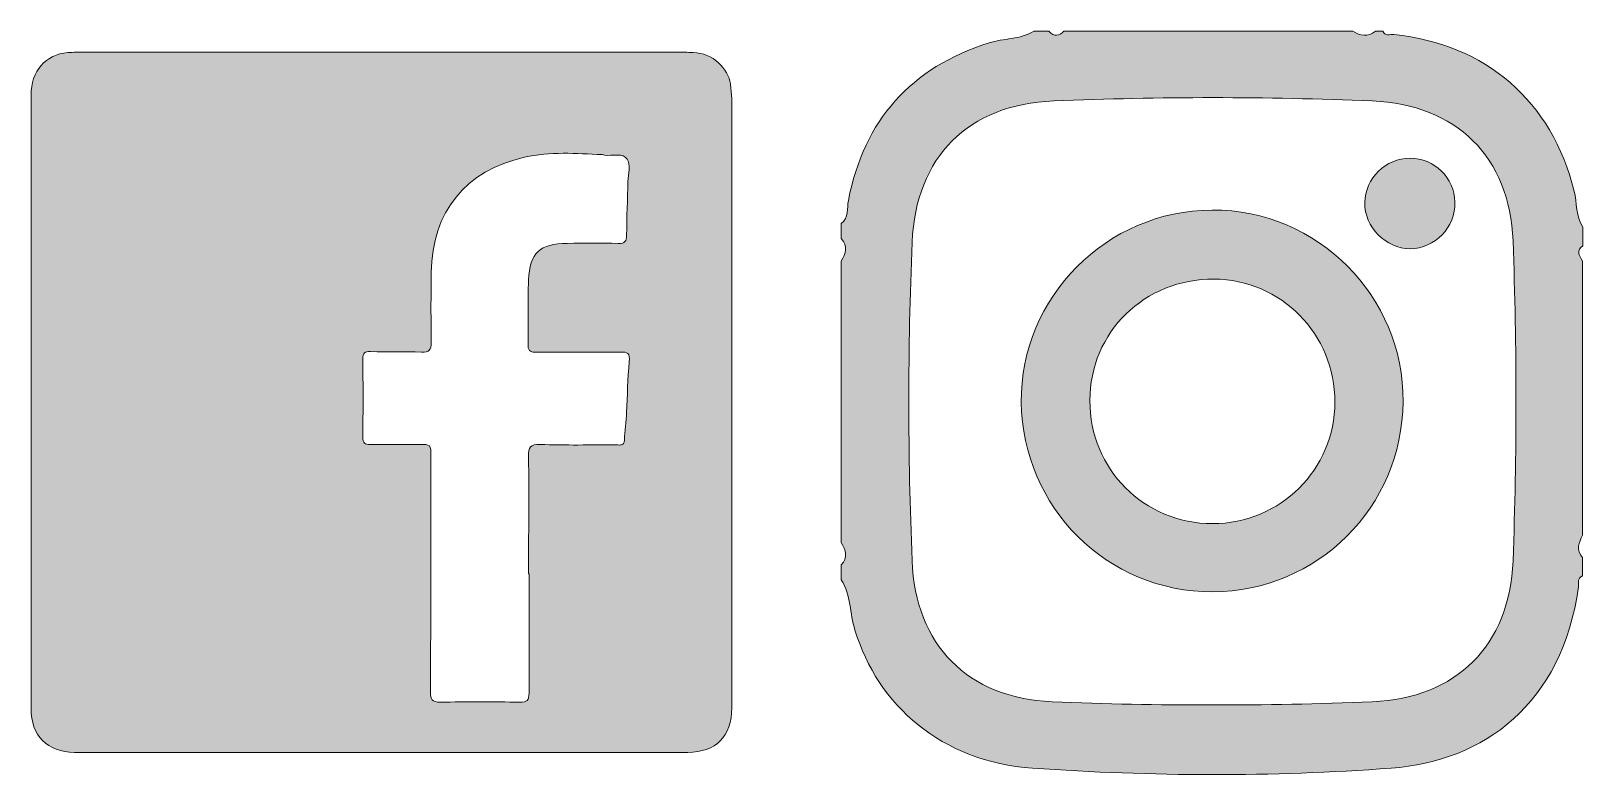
# Model space of a CAD drawing. Header units: inches. Extents: x 0.7 to 11, y 4.6 to 7.
# Drawn here: x 6.132 to 11.032, y 4.644 to 7 of the extents above; entities that cross this region are included whole.
import ezdxf

# ---------------------------------------------------------------- set-up
doc = ezdxf.new("R2010")
doc.units = ezdxf.units.IN
doc.header["$MEASUREMENT"] = 0
doc.layers.add('Layer 1', color=7, linetype='Continuous')

# ---------------------------------------------------------------- blocks, each defined once
blk = doc.blocks.new('block 2')
at = {"layer": 'Layer 1', "true_color": 0xffffff}
h = blk.add_hatch(color=7, dxfattribs=at)
h.dxf.hatch_style = 2
edge = h.paths.add_edge_path()
edge.add_spline(control_points=[(11.0319, 6.3222), (11.0319, 6.3417), (11.0319, 6.3611), (11.0319, 6.3806), (11.0083, 6.4153), (11.0139, 6.4569), (11.0042, 6.4944), (10.9333, 6.7792), (10.7264, 6.9583), (10.4347, 6.9889), (10.4222, 6.9903), (10.4069, 6.9819), (10.4, 7), (10.3917, 7), (10.3847, 7), (10.3764, 7), (10.3528, 6.9792), (10.3292, 6.9847), (10.3056, 7), (10.0014, 7), (9.6972, 7), (9.3931, 7), (9.3778, 6.9847), (9.3625, 6.9792), (9.3458, 7), (9.3306, 7), (9.3153, 7), (9.2986, 7), (9.2556, 6.9722), (9.2028, 6.9778), (9.1569, 6.9625), (8.9097, 6.8847), (8.7625, 6.7194), (8.7125, 6.4653), (8.7083, 6.4403), (8.7139, 6.4111), (8.6903, 6.3917), (8.6903, 6.3764), (8.6903, 6.3611), (8.6903, 6.3444), (8.7111, 6.3208), (8.7056, 6.2972), (8.6903, 6.2736), (8.6903, 5.9778), (8.6903, 5.6806), (8.6903, 5.3847), (8.7056, 5.3611), (8.7111, 5.3375), (8.6903, 5.3139), (8.6903, 5.2986), (8.6903, 5.2833), (8.6903, 5.2667), (8.7208, 5.2181), (8.7167, 5.1611), (8.7333, 5.1083), (8.8056, 4.8708), (9.0056, 4.6931), (9.2944, 4.6722), (9.6708, 4.6458), (10.0486, 4.6444), (10.4264, 4.6722), (10.7208, 4.6944), (10.9653, 4.875), (11.0181, 5.2444), (11.0194, 5.2569), (11.0125, 5.2722), (11.0306, 5.2792), (11.0306, 5.2986), (11.0306, 5.3181), (11.0306, 5.3375), (11.0083, 5.3611), (11.0194, 5.3847), (11.0306, 5.4083), (11.0306, 5.6972), (11.0306, 5.9861), (11.0306, 6.2736), (11.0181, 6.2917), (11.0111, 6.3069), (11.0319, 6.3222)], knot_values=[0, 0, 0, 0, 1, 1, 1, 2, 2, 2, 3, 3, 3, 4, 4, 4, 5, 5, 5, 6, 6, 6, 7, 7, 7, 8, 8, 8, 9, 9, 9, 10, 10, 10, 11, 11, 11, 12, 12, 12, 13, 13, 13, 14, 14, 14, 15, 15, 15, 16, 16, 16, 17, 17, 17, 18, 18, 18, 19, 19, 19, 20, 20, 20, 21, 21, 21, 22, 22, 22, 23, 23, 23, 24, 24, 24, 25, 25, 25, 26, 26, 26, 26], degree=3, periodic=1)
edge = h.paths.add_edge_path()
edge.add_spline(control_points=[(10.8111, 5.3264), (10.8, 5.0597), (10.6333, 4.8931), (10.3667, 4.8819), (10.1972, 4.875), (10.0278, 4.8708), (9.8583, 4.8722), (9.6903, 4.8708), (9.5236, 4.875), (9.3556, 4.8819), (9.0903, 4.8931), (8.9236, 5.0611), (8.9139, 5.3278), (8.9, 5.6625), (8.9, 5.9972), (8.9139, 6.3333), (8.925, 6.6014), (9.0917, 6.7694), (9.3611, 6.7792), (9.6958, 6.7931), (10.0306, 6.7931), (10.3667, 6.7792), (10.6319, 6.7681), (10.8014, 6.6028), (10.8111, 6.3375), (10.8236, 6.0014), (10.8236, 5.6639), (10.8111, 5.3264)], knot_values=[0, 0, 0, 0, 1, 1, 1, 2, 2, 2, 3, 3, 3, 4, 4, 4, 5, 5, 5, 6, 6, 6, 7, 7, 7, 8, 8, 8, 9, 9, 9, 9], degree=3, periodic=1)
h = blk.add_hatch(color=7, dxfattribs=at)
h.dxf.hatch_style = 2
edge = h.paths.add_edge_path()
edge.add_spline(control_points=[(10.4861, 6.5986), (10.4083, 6.5986), (10.3444, 6.5347), (10.3431, 6.4583), (10.3417, 6.3806), (10.4097, 6.3125), (10.4861, 6.3125), (10.5639, 6.3125), (10.6306, 6.3806), (10.6278, 6.4597), (10.6264, 6.5361), (10.5625, 6.5986), (10.4861, 6.5986)], knot_values=[0, 0, 0, 0, 1, 1, 1, 2, 2, 2, 3, 3, 3, 4, 4, 4, 4], degree=3, periodic=1)
h = blk.add_hatch(color=7, dxfattribs=at)
h.dxf.hatch_style = 2
edge = h.paths.add_edge_path()
edge.add_spline(control_points=[(9.8611, 6.4347), (9.5278, 6.4333), (9.2556, 6.1597), (9.2583, 5.8278), (9.2625, 5.4958), (9.5306, 5.2278), (9.8625, 5.2292), (10.1944, 5.2306), (10.4611, 5.4958), (10.4639, 5.8292), (10.4667, 6.1625), (10.1944, 6.4361), (9.8611, 6.4347)], knot_values=[0, 0, 0, 0, 1, 1, 1, 2, 2, 2, 3, 3, 3, 4, 4, 4, 4], degree=3, periodic=1)
edge = h.paths.add_edge_path()
edge.add_spline(control_points=[(9.8625, 5.4444), (9.6458, 5.4444), (9.475, 5.6167), (9.475, 5.8333), (9.475, 6.0486), (9.6486, 6.2181), (9.8667, 6.2167), (10.0792, 6.2153), (10.2486, 6.0431), (10.2486, 5.8278), (10.2486, 5.6167), (10.0764, 5.4444), (9.8625, 5.4444)], knot_values=[0, 0, 0, 0, 1, 1, 1, 2, 2, 2, 3, 3, 3, 4, 4, 4, 4], degree=3, periodic=1)
at = {"layer": 'Layer 1', "lineweight": 0}
for points, knots in [([(11.0319, 6.3222), (11.0319, 6.3417), (11.0319, 6.3611), (11.0319, 6.3806), (11.0083, 6.4153), (11.0139, 6.4569), (11.0042, 6.4944), (10.9333, 6.7792), (10.7264, 6.9583), (10.4347, 6.9889), (10.4222, 6.9903), (10.4069, 6.9819), (10.4, 7), (10.3917, 7), (10.3847, 7), (10.3764, 7), (10.3528, 6.9792), (10.3292, 6.9847), (10.3056, 7), (10.0014, 7), (9.6972, 7), (9.3931, 7), (9.3778, 6.9847), (9.3625, 6.9792), (9.3458, 7), (9.3306, 7), (9.3153, 7), (9.2986, 7), (9.2556, 6.9722), (9.2028, 6.9778), (9.1569, 6.9625), (8.9097, 6.8847), (8.7625, 6.7194), (8.7125, 6.4653), (8.7083, 6.4403), (8.7139, 6.4111), (8.6903, 6.3917), (8.6903, 6.3764), (8.6903, 6.3611), (8.6903, 6.3444), (8.7111, 6.3208), (8.7056, 6.2972), (8.6903, 6.2736), (8.6903, 5.9778), (8.6903, 5.6806), (8.6903, 5.3847), (8.7056, 5.3611), (8.7111, 5.3375), (8.6903, 5.3139), (8.6903, 5.2986), (8.6903, 5.2833), (8.6903, 5.2667), (8.7208, 5.2181), (8.7167, 5.1611), (8.7333, 5.1083), (8.8056, 4.8708), (9.0056, 4.6931), (9.2944, 4.6722), (9.6708, 4.6458), (10.0486, 4.6444), (10.4264, 4.6722), (10.7208, 4.6944), (10.9653, 4.875), (11.0181, 5.2444), (11.0194, 5.2569), (11.0125, 5.2722), (11.0306, 5.2792), (11.0306, 5.2986), (11.0306, 5.3181), (11.0306, 5.3375), (11.0083, 5.3611), (11.0194, 5.3847), (11.0306, 5.4083), (11.0306, 5.6972), (11.0306, 5.9861), (11.0306, 6.2736), (11.0181, 6.2917), (11.0111, 6.3069), (11.0319, 6.3222)], [0, 0, 0, 0, 1, 1, 1, 2, 2, 2, 3, 3, 3, 4, 4, 4, 5, 5, 5, 6, 6, 6, 7, 7, 7, 8, 8, 8, 9, 9, 9, 10, 10, 10, 11, 11, 11, 12, 12, 12, 13, 13, 13, 14, 14, 14, 15, 15, 15, 16, 16, 16, 17, 17, 17, 18, 18, 18, 19, 19, 19, 20, 20, 20, 21, 21, 21, 22, 22, 22, 23, 23, 23, 24, 24, 24, 25, 25, 25, 26, 26, 26, 26]), ([(10.8111, 5.3264), (10.8, 5.0597), (10.6333, 4.8931), (10.3667, 4.8819), (10.1972, 4.875), (10.0278, 4.8708), (9.8583, 4.8722), (9.6903, 4.8708), (9.5236, 4.875), (9.3556, 4.8819), (9.0903, 4.8931), (8.9236, 5.0611), (8.9139, 5.3278), (8.9, 5.6625), (8.9, 5.9972), (8.9139, 6.3333), (8.925, 6.6014), (9.0917, 6.7694), (9.3611, 6.7792), (9.6958, 6.7931), (10.0306, 6.7931), (10.3667, 6.7792), (10.6319, 6.7681), (10.8014, 6.6028), (10.8111, 6.3375), (10.8236, 6.0014), (10.8236, 5.6639), (10.8111, 5.3264)], [0, 0, 0, 0, 1, 1, 1, 2, 2, 2, 3, 3, 3, 4, 4, 4, 5, 5, 5, 6, 6, 6, 7, 7, 7, 8, 8, 8, 9, 9, 9, 9]), ([(10.4861, 6.5986), (10.4083, 6.5986), (10.3444, 6.5347), (10.3431, 6.4583), (10.3417, 6.3806), (10.4097, 6.3125), (10.4861, 6.3125), (10.5639, 6.3125), (10.6306, 6.3806), (10.6278, 6.4597), (10.6264, 6.5361), (10.5625, 6.5986), (10.4861, 6.5986)], [0, 0, 0, 0, 1, 1, 1, 2, 2, 2, 3, 3, 3, 4, 4, 4, 4]), ([(9.8611, 6.4347), (9.5278, 6.4333), (9.2556, 6.1597), (9.2583, 5.8278), (9.2625, 5.4958), (9.5306, 5.2278), (9.8625, 5.2292), (10.1944, 5.2306), (10.4611, 5.4958), (10.4639, 5.8292), (10.4667, 6.1625), (10.1944, 6.4361), (9.8611, 6.4347)], [0, 0, 0, 0, 1, 1, 1, 2, 2, 2, 3, 3, 3, 4, 4, 4, 4]), ([(9.8625, 5.4444), (9.6458, 5.4444), (9.475, 5.6167), (9.475, 5.8333), (9.475, 6.0486), (9.6486, 6.2181), (9.8667, 6.2167), (10.0792, 6.2153), (10.2486, 6.0431), (10.2486, 5.8278), (10.2486, 5.6167), (10.0764, 5.4444), (9.8625, 5.4444)], [0, 0, 0, 0, 1, 1, 1, 2, 2, 2, 3, 3, 3, 4, 4, 4, 4])]:
    blk.add_open_spline(points, degree=3, knots=knots, dxfattribs=at)

msp = doc.modelspace()

# ---------------------------------------------------------------- hatches: boundary and pattern name
at = {"layer": 'Layer 1', "true_color": 0xffffff}
h = msp.add_hatch(color=7, dxfattribs=at)
h.dxf.hatch_style = 2
edge = h.paths.add_edge_path()
edge.add_spline(control_points=[(8.3403, 6.8333), (8.3333, 6.8792), (8.2847, 6.9319), (8.2222, 6.9319), (8.2139, 6.9319), (8.2042, 6.9333), (8.1958, 6.9333), (7.5556, 6.9333), (6.9153, 6.9333), (6.275, 6.9333), (6.2667, 6.9333), (6.2569, 6.9319), (6.2486, 6.9319), (6.1778, 6.9264), (6.1319, 6.8736), (6.1319, 6.7972), (6.1319, 6.1514), (6.1319, 5.5069), (6.1319, 4.8611), (6.1319, 4.775), (6.1833, 4.7222), (6.2694, 4.7222), (6.9153, 4.7222), (7.5597, 4.7222), (8.2056, 4.7222), (8.2944, 4.7222), (8.3444, 4.7736), (8.3444, 4.8625), (8.3444, 5.5042), (8.3444, 6.1472), (8.3444, 6.7889), (8.3431, 6.8042), (8.3417, 6.8194), (8.3403, 6.8333)], knot_values=[0, 0, 0, 0, 1, 1, 1, 2, 2, 2, 3, 3, 3, 4, 4, 4, 5, 5, 5, 6, 6, 6, 7, 7, 7, 8, 8, 8, 9, 9, 9, 10, 10, 10, 11, 11, 11, 11], degree=3, periodic=1)
edge = h.paths.add_edge_path()
edge.add_spline(control_points=[(8.0208, 5.9556), (8.0153, 5.9028), (8.0153, 5.8486), (8.0125, 5.7958), (8.0111, 5.7667), (8.0069, 5.7375), (8.0056, 5.7083), (8.0042, 5.6889), (7.9917, 5.6931), (7.9806, 5.6931), (7.9, 5.6931), (7.8194, 5.6917), (7.7389, 5.6944), (7.7083, 5.6958), (7.7028, 5.6847), (7.7028, 5.6569), (7.7042, 5.5333), (7.7028, 5.4097), (7.7028, 5.2861), (7.7028, 5.2861), (7.7028, 5.2861), (7.7042, 5.2861), (7.7042, 5.1611), (7.7042, 5.0347), (7.7042, 4.9097), (7.7042, 4.8875), (7.6986, 4.8792), (7.675, 4.8806), (7.5917, 4.8819), (7.5069, 4.8819), (7.4236, 4.8806), (7.3986, 4.8806), (7.3931, 4.8889), (7.3931, 4.9125), (7.3944, 5.1611), (7.3944, 5.4083), (7.3944, 5.6569), (7.3944, 5.6944), (7.3944, 5.6944), (7.3556, 5.6944), (7.3056, 5.6944), (7.2542, 5.6944), (7.2042, 5.6944), (7.1861, 5.6944), (7.1792, 5.6986), (7.1792, 5.7181), (7.1806, 5.8), (7.1806, 5.8819), (7.1792, 5.9639), (7.1792, 5.9833), (7.1861, 5.9889), (7.2042, 5.9875), (7.2583, 5.9861), (7.3111, 5.9889), (7.3653, 5.9861), (7.3889, 5.9847), (7.3958, 5.9931), (7.3958, 6.0153), (7.3944, 6.0889), (7.3944, 6.1625), (7.3958, 6.2375), (7.3972, 6.4292), (7.5042, 6.5597), (7.6903, 6.6014), (7.7708, 6.6194), (7.8528, 6.6139), (7.9347, 6.6097), (7.9375, 6.6097), (7.9403, 6.6097), (7.9431, 6.6083), (7.9681, 6.6042), (8.0014, 6.6167), (8.0139, 6.5958), (8.025, 6.5792), (8.0181, 6.5486), (8.0167, 6.525), (8.0153, 6.4681), (8.0125, 6.4125), (8.0125, 6.3556), (8.0125, 6.3361), (8.0069, 6.3292), (7.9861, 6.3292), (7.9319, 6.3306), (7.8792, 6.3306), (7.825, 6.3292), (7.7389, 6.3292), (7.7056, 6.2986), (7.7028, 6.2139), (7.7, 6.1444), (7.7028, 6.0764), (7.7014, 6.0069), (7.7014, 5.9861), (7.7125, 5.9861), (7.7278, 5.9861), (7.8153, 5.9861), (7.9028, 5.9861), (7.9903, 5.9861), (8.0167, 5.9875), (8.0236, 5.9819), (8.0208, 5.9556)], knot_values=[0, 0, 0, 0, 1, 1, 1, 2, 2, 2, 3, 3, 3, 4, 4, 4, 5, 5, 5, 6, 6, 6, 7, 7, 7, 8, 8, 8, 9, 9, 9, 10, 10, 10, 11, 11, 11, 12, 12, 12, 13, 13, 13, 14, 14, 14, 15, 15, 15, 16, 16, 16, 17, 17, 17, 18, 18, 18, 19, 19, 19, 20, 20, 20, 21, 21, 21, 22, 22, 22, 23, 23, 23, 24, 24, 24, 25, 25, 25, 26, 26, 26, 27, 27, 27, 28, 28, 28, 29, 29, 29, 30, 30, 30, 31, 31, 31, 32, 32, 32, 33, 33, 33, 33], degree=3, periodic=1)

# ---------------------------------------------------------------- linework, layer by layer
at = {"layer": 'Layer 1', "lineweight": 0}
for points, knots in [([(8.3403, 6.8333), (8.3333, 6.8792), (8.2847, 6.9319), (8.2222, 6.9319), (8.2139, 6.9319), (8.2042, 6.9333), (8.1958, 6.9333), (7.5556, 6.9333), (6.9153, 6.9333), (6.275, 6.9333), (6.2667, 6.9333), (6.2569, 6.9319), (6.2486, 6.9319), (6.1778, 6.9264), (6.1319, 6.8736), (6.1319, 6.7972), (6.1319, 6.1514), (6.1319, 5.5069), (6.1319, 4.8611), (6.1319, 4.775), (6.1833, 4.7222), (6.2694, 4.7222), (6.9153, 4.7222), (7.5597, 4.7222), (8.2056, 4.7222), (8.2944, 4.7222), (8.3444, 4.7736), (8.3444, 4.8625), (8.3444, 5.5042), (8.3444, 6.1472), (8.3444, 6.7889), (8.3431, 6.8042), (8.3417, 6.8194), (8.3403, 6.8333)], [0, 0, 0, 0, 1, 1, 1, 2, 2, 2, 3, 3, 3, 4, 4, 4, 5, 5, 5, 6, 6, 6, 7, 7, 7, 8, 8, 8, 9, 9, 9, 10, 10, 10, 11, 11, 11, 11]), ([(8.0208, 5.9556), (8.0153, 5.9028), (8.0153, 5.8486), (8.0125, 5.7958), (8.0111, 5.7667), (8.0069, 5.7375), (8.0056, 5.7083), (8.0042, 5.6889), (7.9917, 5.6931), (7.9806, 5.6931), (7.9, 5.6931), (7.8194, 5.6917), (7.7389, 5.6944), (7.7083, 5.6958), (7.7028, 5.6847), (7.7028, 5.6569), (7.7042, 5.5333), (7.7028, 5.4097), (7.7028, 5.2861), (7.7028, 5.2861), (7.7028, 5.2861), (7.7042, 5.2861), (7.7042, 5.1611), (7.7042, 5.0347), (7.7042, 4.9097), (7.7042, 4.8875), (7.6986, 4.8792), (7.675, 4.8806), (7.5917, 4.8819), (7.5069, 4.8819), (7.4236, 4.8806), (7.3986, 4.8806), (7.3931, 4.8889), (7.3931, 4.9125), (7.3944, 5.1611), (7.3944, 5.4083), (7.3944, 5.6569), (7.3944, 5.6944), (7.3944, 5.6944), (7.3556, 5.6944), (7.3056, 5.6944), (7.2542, 5.6944), (7.2042, 5.6944), (7.1861, 5.6944), (7.1792, 5.6986), (7.1792, 5.7181), (7.1806, 5.8), (7.1806, 5.8819), (7.1792, 5.9639), (7.1792, 5.9833), (7.1861, 5.9889), (7.2042, 5.9875), (7.2583, 5.9861), (7.3111, 5.9889), (7.3653, 5.9861), (7.3889, 5.9847), (7.3958, 5.9931), (7.3958, 6.0153), (7.3944, 6.0889), (7.3944, 6.1625), (7.3958, 6.2375), (7.3972, 6.4292), (7.5042, 6.5597), (7.6903, 6.6014), (7.7708, 6.6194), (7.8528, 6.6139), (7.9347, 6.6097), (7.9375, 6.6097), (7.9403, 6.6097), (7.9431, 6.6083), (7.9681, 6.6042), (8.0014, 6.6167), (8.0139, 6.5958), (8.025, 6.5792), (8.0181, 6.5486), (8.0167, 6.525), (8.0153, 6.4681), (8.0125, 6.4125), (8.0125, 6.3556), (8.0125, 6.3361), (8.0069, 6.3292), (7.9861, 6.3292), (7.9319, 6.3306), (7.8792, 6.3306), (7.825, 6.3292), (7.7389, 6.3292), (7.7056, 6.2986), (7.7028, 6.2139), (7.7, 6.1444), (7.7028, 6.0764), (7.7014, 6.0069), (7.7014, 5.9861), (7.7125, 5.9861), (7.7278, 5.9861), (7.8153, 5.9861), (7.9028, 5.9861), (7.9903, 5.9861), (8.0167, 5.9875), (8.0236, 5.9819), (8.0208, 5.9556)], [0, 0, 0, 0, 1, 1, 1, 2, 2, 2, 3, 3, 3, 4, 4, 4, 5, 5, 5, 6, 6, 6, 7, 7, 7, 8, 8, 8, 9, 9, 9, 10, 10, 10, 11, 11, 11, 12, 12, 12, 13, 13, 13, 14, 14, 14, 15, 15, 15, 16, 16, 16, 17, 17, 17, 18, 18, 18, 19, 19, 19, 20, 20, 20, 21, 21, 21, 22, 22, 22, 23, 23, 23, 24, 24, 24, 25, 25, 25, 26, 26, 26, 27, 27, 27, 28, 28, 28, 29, 29, 29, 30, 30, 30, 31, 31, 31, 32, 32, 32, 33, 33, 33, 33])]:
    msp.add_open_spline(points, degree=3, knots=knots, dxfattribs=at)

# ---------------------------------------------------------------- block references
at = {"layer": 'Layer 1'}
msp.add_blockref('block 2', (0, 0), dxfattribs=at)

doc.saveas('drawing.dxf')
